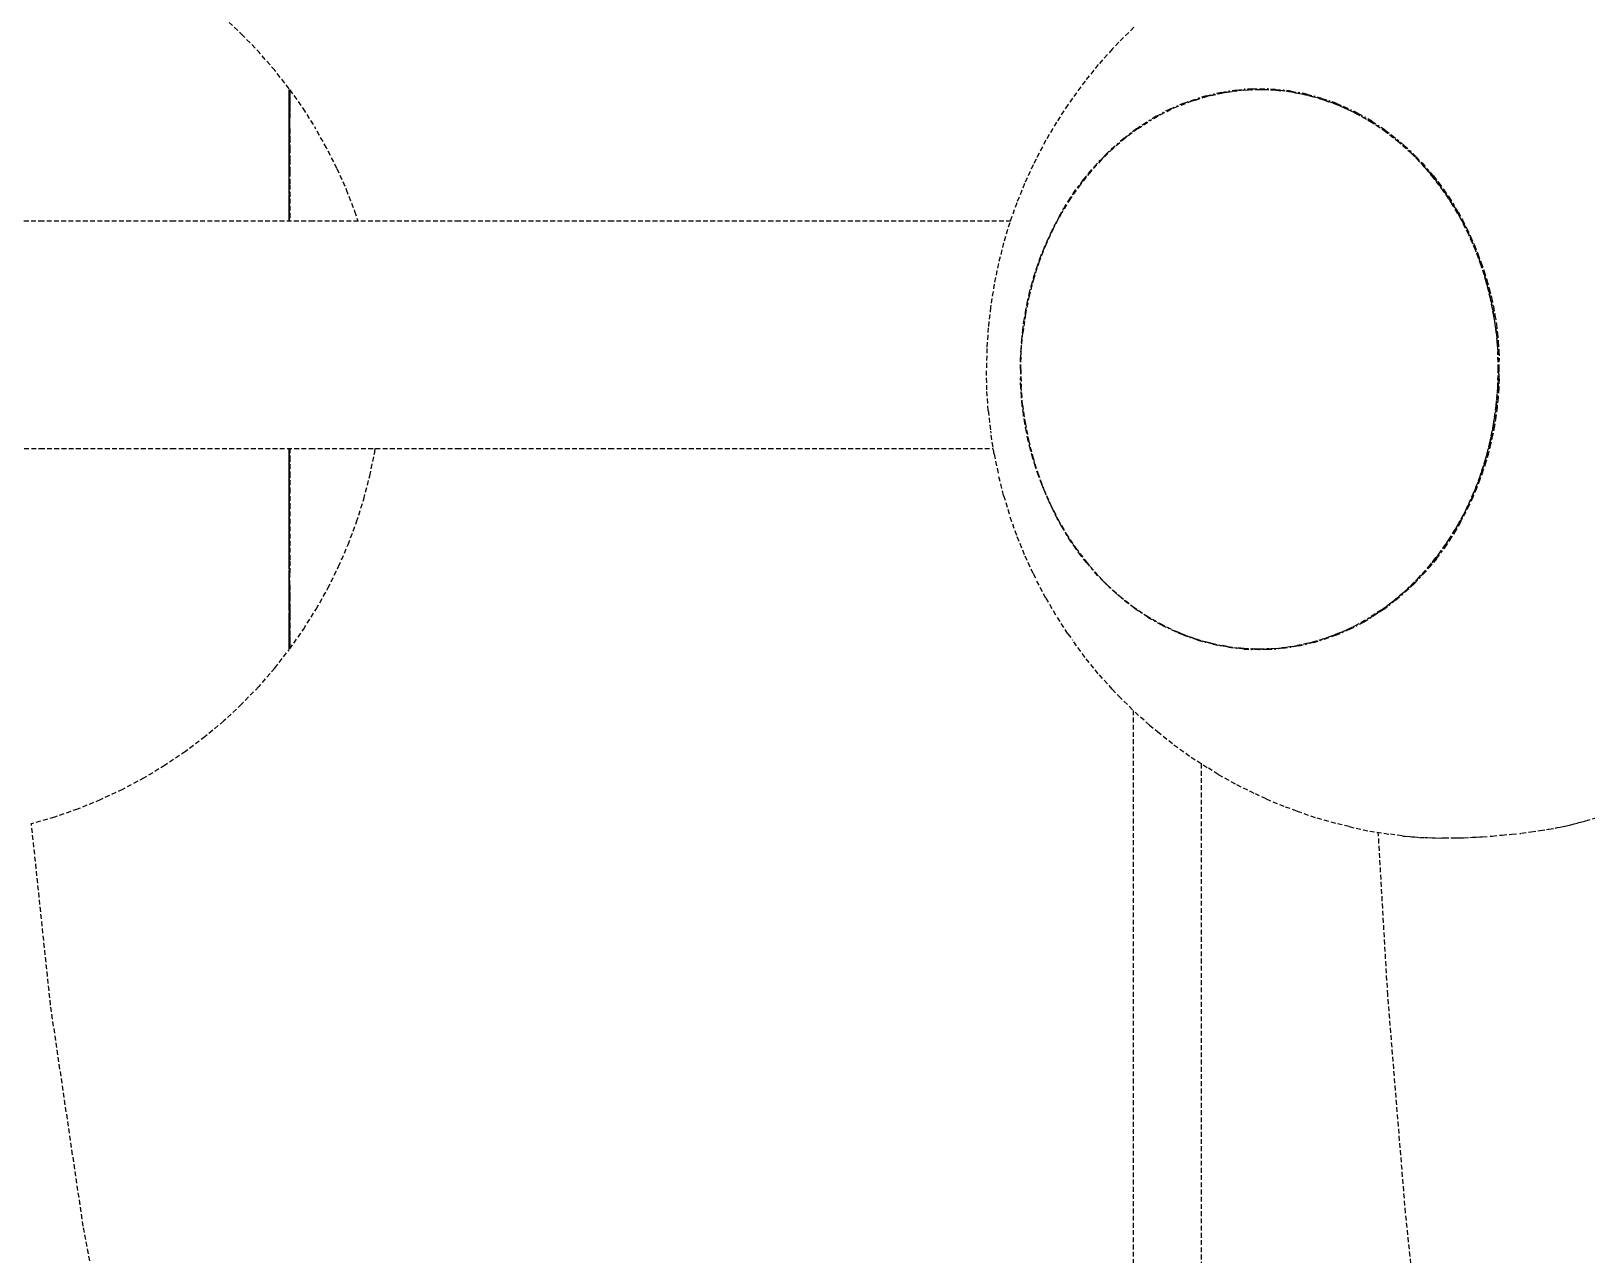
# Model space of a CAD drawing. Header units: millimetres. Extents: x -4710 to 4801, y -2494 to 3533.
# Drawn here: x -1770.6 to -1360.4, y 514.1 to 836.8 of the extents above; entities that cross this region are included whole.
import ezdxf

# ---------------------------------------------------------------- set-up
doc = ezdxf.new("R2010")
doc.units = ezdxf.units.MM
doc.linetypes.add('HIDDEN', pattern=[1.905, 1.27, -0.635])
for name, color, linetype in [('DIKOM_ЗОНА', 90, 'Continuous'), ('DIKOM_ОБЪЕКТ', 7, 'Continuous'), ('DIKOM_РАЗМЕР_ЗОНА', 7, 'Continuous'), ('DIKOM_РАЗМЕР_ОБЪЕКТА', 7, 'Continuous')]:
    doc.layers.add(name, color=color, linetype=linetype)
doc.styles.add('style1', font='arialbd.ttf', dxfattribs={"width": 0.8})
doc.dimstyles.new('1-50', dxfattribs={"dimtxt": 300, "dimasz": 200, "dimexe": 100, "dimexo": 0, "dimgap": 100, "dimtad": 1, "dimtxsty": 'style1', "dimcen": 200, "dimclrd": 7, "dimclre": 7, "dimclrt": 7, "dimadec": 1, "dimazin": 2, "dimtfac": 1, "dimtmove": 0, "dimatfit": 2, "dimfxl": 0, "dimlwd": 25, "dimlwe": 18, "dimarcsym": 0})

# ---------------------------------------------------------------- blocks, each defined once
blk = doc.blocks.new('*D0')
at = {"layer": 'Defpoints', "color": 0, "transparency": 16777216}
for p in [(-2049.22, 763.91), (3285.36, 750.08), (3285.36, -900.83)]:
    blk.add_point(p, dxfattribs=at)
at = {"layer": 'DIKOM_РАЗМЕР_ОБЪЕКТА', "color": 7, "lineweight": 18, "transparency": 16777216}
for p, q in [((-2049.22, 763.91), (-2049.22, -1000.83)), ((3285.36, 750.08), (3285.36, -1000.83))]:
    blk.add_line(p, q, dxfattribs=at)
at = {"layer": 'DIKOM_РАЗМЕР_ОБЪЕКТА', "color": 7, "lineweight": 25, "transparency": 16777216}
blk.add_line((-1849.22, -900.83), (3085.36, -900.83), dxfattribs=at)
at = {"layer": 'DIKOM_РАЗМЕР_ОБЪЕКТА', "color": 7, "transparency": 16777216}
for points in [[(-1849.22, -867.5), (-1849.22, -934.17), (-2049.22, -900.83)], [(3085.36, -867.5), (3085.36, -934.17), (3285.36, -900.83)]]:
    blk.add_solid(points, dxfattribs=at)
at = {"layer": 'DIKOM_РАЗМЕР_ОБЪЕКТА', "color": 7, "transparency": 16777216, "insert": (618.07, -647.56), "char_height": 300, "attachment_point": 5, "style": 'style1'}
blk.add_mtext('{\\fArial|b0|i0|c204|p34;5335}', dxfattribs=at)
blk = doc.blocks.new('*D1')
at = {"layer": 'Defpoints', "color": 0, "transparency": 16777216}
for p in [(-701.85, 2135.95), (-2165.86, -628.42), (-722.47, -628.42)]:
    blk.add_point(p, dxfattribs=at)
at = {"layer": 'DIKOM_РАЗМЕР_ОБЪЕКТА', "color": 7, "lineweight": 18, "transparency": 16777216}
for p, q in [((-701.85, 2135.95), (-2265.86, 2135.95)), ((-722.47, -628.42), (-2265.86, -628.42))]:
    blk.add_line(p, q, dxfattribs=at)
at = {"layer": 'DIKOM_РАЗМЕР_ОБЪЕКТА', "color": 7, "lineweight": 25, "transparency": 16777216}
blk.add_line((-2165.86, 1935.95), (-2165.86, -428.42), dxfattribs=at)
at = {"layer": 'DIKOM_РАЗМЕР_ОБЪЕКТА', "color": 7, "transparency": 16777216}
for points in [[(-2199.2, 1935.95), (-2132.53, 1935.95), (-2165.86, 2135.95)], [(-2199.2, -428.42), (-2132.53, -428.42), (-2165.86, -628.42)]]:
    blk.add_solid(points, dxfattribs=at)
at = {"layer": 'DIKOM_РАЗМЕР_ОБЪЕКТА', "color": 7, "transparency": 16777216, "insert": (-2419.04, 753.76), "char_height": 300, "attachment_point": 5, "rotation": 90, "style": 'style1'}
blk.add_mtext('{\\fArial|b0|i0|c204|p34;2750}', dxfattribs=at)
blk = doc.blocks.new('*D2')
at = {"layer": 'Defpoints', "color": 0, "transparency": 16777216}
for p in [(-3555.27, 756.28), (4801.28, 756.28), (4801.28, -2394.45)]:
    blk.add_point(p, dxfattribs=at)
at = {"layer": 'DIKOM_РАЗМЕР_ЗОНА', "color": 7, "lineweight": 18, "transparency": 16777216}
for p, q in [((-3555.27, 756.28), (-3555.27, -2494.45)), ((4801.28, 756.28), (4801.28, -2494.45))]:
    blk.add_line(p, q, dxfattribs=at)
at = {"layer": 'DIKOM_РАЗМЕР_ЗОНА', "color": 7, "lineweight": 25, "transparency": 16777216}
blk.add_line((-3355.27, -2394.45), (4601.28, -2394.45), dxfattribs=at)
at = {"layer": 'DIKOM_РАЗМЕР_ЗОНА', "color": 7, "transparency": 16777216}
for points in [[(-3355.27, -2361.11), (-3355.27, -2427.78), (-3555.27, -2394.45)], [(4601.28, -2361.11), (4601.28, -2427.78), (4801.28, -2394.45)]]:
    blk.add_solid(points, dxfattribs=at)
at = {"layer": 'DIKOM_РАЗМЕР_ЗОНА', "color": 7, "transparency": 16777216, "insert": (709.08, -2141.17), "char_height": 300, "attachment_point": 5, "style": 'style1'}
blk.add_mtext('{\\fArial|b0|i0|c204|p34;8335}', dxfattribs=at)
blk = doc.blocks.new('*D3')
at = {"layer": 'Defpoints', "color": 0, "transparency": 16777216}
for p in [(-715.82, 3533.12), (-4259.83, -2026.25), (-715.82, -2026.25)]:
    blk.add_point(p, dxfattribs=at)
at = {"layer": 'DIKOM_РАЗМЕР_ЗОНА', "color": 7, "lineweight": 18, "transparency": 16777216}
for p, q in [((-715.82, 3533.12), (-4359.83, 3533.12)), ((-715.82, -2026.25), (-4359.83, -2026.25))]:
    blk.add_line(p, q, dxfattribs=at)
at = {"layer": 'DIKOM_РАЗМЕР_ЗОНА', "color": 7, "lineweight": 25, "transparency": 16777216}
blk.add_line((-4259.83, 3333.12), (-4259.83, -1826.25), dxfattribs=at)
at = {"layer": 'DIKOM_РАЗМЕР_ЗОНА', "color": 7, "transparency": 16777216}
for points in [[(-4293.16, 3333.12), (-4226.49, 3333.12), (-4259.83, 3533.12)], [(-4293.16, -1826.25), (-4226.49, -1826.25), (-4259.83, -2026.25)]]:
    blk.add_solid(points, dxfattribs=at)
at = {"layer": 'DIKOM_РАЗМЕР_ЗОНА', "color": 7, "transparency": 16777216, "insert": (-4513, 975.17), "char_height": 300, "attachment_point": 5, "rotation": 90, "style": 'style1'}
blk.add_mtext('{\\fArial|b0|i0|c204|p34;5560}', dxfattribs=at)

msp = doc.modelspace()

# ---------------------------------------------------------------- linework, layer by layer
at = {"layer": 'DIKOM_ЗОНА', "color": 3, "lineweight": 15}
msp.add_lwpolyline([(4784.014, 570.156, 0.0938746), (4783.602, 942.374, 0.2995804), (2291.139, 3510.482, 0.0687424), (1632.505, 3510.482, 0.06059), (1009.06, 3334.362, -0.2008128), (236.945, 3334.362, 0.06059), (-386.5, 3510.482, 0.0687424), (-1045.134, 3510.482, 0.2995804), (-3537.597, 942.374, 0.0938746), (-3538.009, 570.156, 0.3002322), (-1045.134, -2003.615, 0.0687424), (-386.5, -2003.615, 0.06059), (236.945, -1827.494, -0.2008128), (1009.06, -1827.494, 0.06059), (1632.505, -2003.615, 0.0687424), (2291.139, -2003.615, 0.3002322)], format="xyb", close=True, dxfattribs=at)
at = {"layer": 'DIKOM_ОБЪЕКТ', "color": 7, "linetype": 'HIDDEN', "lineweight": 15}
for p, q in [((-1719.815, 840.377), (-1715.086, 835.962)), ((-1479.701, 837.763), (-1483.646, 833.817)), ((-1715.086, 835.962), (-1710.593, 831.305)), ((-1483.646, 833.817), (-1485.377, 832.007)), ((-1706.35, 826.421), (-1710.593, 831.305)), ((-1485.377, 832.007), (-1489.061, 827.912)), ((-1702.549, 821.566), (-1706.35, 826.421)), ((-1489.061, 827.912), (-1492.556, 823.596)), ((-1702.549, 821.392), (-1702.549, 821.185)), ((-1702.549, 821.205), (-1702.549, 820.925)), ((-1702.549, 820.9), (-1702.549, 821.185)), ((-1702.549, 820.636), (-1702.549, 821.151)), ((-1702.549, 821.149), (-1702.549, 820.631)), ((-1702.549, 820.57), (-1702.549, 820.925)), ((-1702.549, 820.9), (-1702.549, 820.539)), ((-1702.549, 819.78), (-1702.549, 820.636)), ((-1702.549, 820.631), (-1702.549, 819.775)), ((-1702.549, 820.57), (-1702.549, 820.143)), ((-1702.549, 820.104), (-1702.549, 820.539)), ((-1702.398, 821.286), (-1698.938, 816.405)), ((-1702.398, 821.286), (-1702.398, 820.99)), ((-1702.398, 820.979), (-1702.398, 821.285)), ((-1702.398, 820.99), (-1702.398, 820.392)), ((-1702.398, 820.339), (-1702.398, 820.979)), ((-1492.556, 823.596), (-1495.854, 819.073)), ((-1456.603, 820.57), (-1458.632, 820.143)), ((-1456.603, 820.57), (-1454.559, 820.925)), ((-1452.506, 820.99), (-1456.51, 820.392)), ((-1455.029, 820.636), (-1456.51, 820.392)), ((-1455.029, 820.636), (-1452.506, 820.99)), ((-1452.508, 821.205), (-1454.559, 820.925)), ((-1452.508, 821.205), (-1450.456, 821.407)), ((-1448.515, 821.286), (-1452.506, 820.99)), ((-1450.745, 821.151), (-1452.506, 820.99)), ((-1450.745, 821.151), (-1448.515, 821.286)), ((-1448.412, 821.529), (-1450.456, 821.407)), ((-1446.444, 821.321), (-1448.515, 821.286)), ((-1444.546, 821.285), (-1448.515, 821.286)), ((-1448.412, 821.529), (-1446.384, 821.566)), ((-1446.444, 821.321), (-1444.546, 821.285)), ((-1446.384, 821.566), (-1444.353, 821.52)), ((-1442.144, 821.149), (-1444.546, 821.285)), ((-1440.471, 820.979), (-1444.546, 821.285)), ((-1442.304, 821.392), (-1444.353, 821.52)), ((-1442.304, 821.392), (-1440.244, 821.185)), ((-1442.144, 821.149), (-1440.471, 820.979)), ((-1437.866, 820.631), (-1440.471, 820.979)), ((-1436.294, 820.34), (-1440.471, 820.979)), ((-1438.181, 820.9), (-1440.244, 821.185)), ((-1438.181, 820.9), (-1436.123, 820.539)), ((-1437.866, 820.631), (-1436.294, 820.34)), ((-1434.077, 820.104), (-1436.123, 820.539)), ((-1702.549, 819.645), (-1702.549, 820.143)), ((-1702.549, 820.104), (-1702.549, 819.596)), ((-1702.549, 818.584), (-1702.549, 819.78)), ((-1702.549, 819.775), (-1702.549, 818.58)), ((-1702.549, 819.645), (-1702.549, 819.08)), ((-1702.549, 819.018), (-1702.549, 819.596)), ((-1702.549, 818.451), (-1702.549, 819.08)), ((-1702.549, 819.018), (-1702.549, 818.372)), ((-1702.549, 817.057), (-1702.549, 818.584)), ((-1702.549, 818.58), (-1702.549, 817.056)), ((-1702.549, 817.759), (-1702.549, 818.451)), ((-1702.549, 817.657), (-1702.549, 818.372)), ((-1702.549, 817.759), (-1702.549, 816.997)), ((-1702.549, 817.657), (-1702.549, 816.868)), ((-1702.549, 815.205), (-1702.549, 817.057)), ((-1702.549, 817.056), (-1702.549, 815.209)), ((-1702.549, 816.164), (-1702.549, 816.997)), ((-1702.549, 816.868), (-1702.549, 816.004)), ((-1702.398, 820.392), (-1702.398, 819.496)), ((-1702.398, 819.37), (-1702.398, 820.339)), ((-1702.398, 819.496), (-1702.398, 818.306)), ((-1702.398, 818.071), (-1702.398, 819.37)), ((-1702.398, 818.306), (-1702.398, 816.85)), ((-1702.398, 816.473), (-1702.398, 818.071)), ((-1702.398, 816.85), (-1702.398, 815.174)), ((-1702.398, 814.618), (-1702.398, 816.473)), ((-1698.938, 816.405), (-1695.683, 811.262)), ((-1497.086, 817.346), (-1500.103, 812.74)), ((-1495.854, 819.073), (-1497.086, 817.346)), ((-1468.135, 816.851), (-1471.712, 815.174)), ((-1470.174, 816.164), (-1468.324, 816.997)), ((-1466.452, 817.759), (-1468.324, 816.997)), ((-1464.366, 818.306), (-1468.135, 816.851)), ((-1466.452, 817.759), (-1464.555, 818.451)), ((-1464.555, 818.451), (-1462.616, 819.08)), ((-1460.467, 819.496), (-1464.366, 818.306)), ((-1463.461, 818.584), (-1464.366, 818.306)), ((-1463.461, 818.584), (-1460.467, 819.496)), ((-1460.639, 819.645), (-1462.616, 819.08)), ((-1460.639, 819.645), (-1458.632, 820.143)), ((-1456.51, 820.392), (-1460.467, 819.496)), ((-1459.274, 819.78), (-1460.467, 819.496)), ((-1459.274, 819.78), (-1456.51, 820.392)), ((-1433.629, 819.775), (-1436.294, 820.34)), ((-1432.146, 819.37), (-1436.294, 820.34)), ((-1434.077, 820.104), (-1432.052, 819.596)), ((-1433.629, 819.775), (-1432.146, 819.37)), ((-1429.451, 818.58), (-1432.146, 819.37)), ((-1428.046, 818.071), (-1432.146, 819.37)), ((-1430.055, 819.018), (-1432.052, 819.596)), ((-1430.055, 819.018), (-1428.094, 818.372)), ((-1429.451, 818.58), (-1428.046, 818.071)), ((-1426.175, 817.657), (-1428.094, 818.372)), ((-1425.353, 817.056), (-1428.046, 818.071)), ((-1424.079, 816.473), (-1428.046, 818.071)), ((-1426.175, 817.657), (-1424.276, 816.868)), ((-1425.353, 817.056), (-1424.079, 816.473)), ((-1424.276, 816.868), (-1422.394, 816.004)), ((-1421.357, 815.209), (-1424.079, 816.473)), ((-1420.305, 814.618), (-1424.079, 816.473)), ((-1702.549, 816.164), (-1702.549, 815.261)), ((-1702.549, 815.067), (-1702.549, 816.004)), ((-1702.549, 814.29), (-1702.549, 815.261)), ((-1702.549, 815.209), (-1702.549, 813.048)), ((-1702.549, 813.04), (-1702.549, 815.205)), ((-1702.549, 815.067), (-1702.549, 814.059)), ((-1702.549, 814.29), (-1702.549, 813.251)), ((-1702.549, 812.981), (-1702.549, 814.059)), ((-1702.549, 812.146), (-1702.549, 813.251)), ((-1702.549, 813.048), (-1702.549, 810.585)), ((-1702.549, 810.571), (-1702.549, 813.04)), ((-1702.549, 812.981), (-1702.549, 811.836)), ((-1702.398, 815.174), (-1702.398, 813.245)), ((-1702.398, 812.489), (-1702.398, 814.618)), ((-1702.398, 811.025), (-1702.398, 813.245)), ((-1702.398, 810.06), (-1702.398, 812.489)), ((-1500.103, 812.74), (-1502.909, 807.955)), ((-1478.636, 811.025), (-1475.196, 813.245)), ((-1477.317, 812.146), (-1475.574, 813.251)), ((-1473.801, 814.29), (-1475.574, 813.251)), ((-1471.712, 815.174), (-1475.196, 813.245)), ((-1473.801, 814.29), (-1472.001, 815.261)), ((-1470.174, 816.164), (-1472.001, 815.261)), ((-1420.533, 815.067), (-1422.394, 816.004)), ((-1421.357, 815.209), (-1417.479, 813.048)), ((-1420.533, 815.067), (-1418.697, 814.059)), ((-1416.654, 812.489), (-1420.305, 814.618)), ((-1416.889, 812.981), (-1418.697, 814.059)), ((-1417.479, 813.048), (-1413.739, 810.585)), ((-1416.889, 812.981), (-1415.111, 811.836)), ((-1413.09, 810.06), (-1416.654, 812.489)), ((-1702.549, 810.977), (-1702.549, 812.146)), ((-1702.549, 810.625), (-1702.549, 811.836)), ((-1702.549, 810.977), (-1702.549, 809.745)), ((-1702.549, 810.625), (-1702.549, 809.35)), ((-1702.549, 810.585), (-1702.549, 807.83)), ((-1702.549, 807.81), (-1702.549, 810.571)), ((-1702.549, 808.451), (-1702.549, 809.745)), ((-1702.549, 808.928), (-1702.549, 809.407)), ((-1702.549, 809.393), (-1702.549, 808.905)), ((-1702.549, 809.35), (-1702.549, 808.012)), ((-1702.549, 808.152), (-1702.549, 808.928)), ((-1702.549, 808.905), (-1702.549, 808.116)), ((-1702.549, 808.451), (-1702.549, 807.094)), ((-1702.549, 807.105), (-1702.549, 808.152)), ((-1702.398, 811.025), (-1702.398, 808.544)), ((-1702.398, 807.372), (-1702.398, 810.06)), ((-1702.398, 808.544), (-1702.398, 805.828)), ((-1692.683, 805.944), (-1695.683, 811.262)), ((-1481.971, 808.544), (-1485.159, 805.828)), ((-1482.347, 808.451), (-1483.957, 807.094)), ((-1482.347, 808.451), (-1480.706, 809.745)), ((-1478.636, 811.025), (-1481.971, 808.544)), ((-1479.029, 810.977), (-1480.706, 809.745)), ((-1479.029, 810.977), (-1477.317, 812.146)), ((-1413.368, 810.625), (-1415.111, 811.836)), ((-1413.739, 810.585), (-1410.15, 807.83)), ((-1413.368, 810.625), (-1411.663, 809.35)), ((-1409.681, 807.372), (-1413.09, 810.06)), ((-1411.663, 809.35), (-1409.999, 808.013)), ((-1702.549, 808.116), (-1702.549, 807.042)), ((-1702.549, 806.609), (-1702.549, 808.012)), ((-1702.549, 807.83), (-1702.549, 804.792)), ((-1702.549, 804.765), (-1702.549, 807.81)), ((-1702.549, 805.798), (-1702.549, 807.105)), ((-1702.549, 805.668), (-1702.549, 807.094)), ((-1702.549, 807.042), (-1702.549, 805.692)), ((-1702.549, 806.609), (-1702.549, 805.133)), ((-1702.549, 804.211), (-1702.549, 805.798)), ((-1702.549, 805.692), (-1702.549, 804.046)), ((-1702.549, 804.176), (-1702.549, 805.668)), ((-1702.549, 805.661), (-1702.549, 805.32)), ((-1702.549, 805.32), (-1702.549, 805.661)), ((-1702.549, 805.32), (-1702.549, 804.65)), ((-1702.549, 804.65), (-1702.549, 805.32)), ((-1702.549, 803.585), (-1702.549, 805.133)), ((-1702.549, 804.792), (-1702.549, 801.488)), ((-1702.549, 801.454), (-1702.549, 804.765)), ((-1702.549, 804.65), (-1702.549, 803.634)), ((-1702.549, 803.634), (-1702.549, 804.65)), ((-1702.549, 802.351), (-1702.549, 804.211)), ((-1702.549, 804.176), (-1702.549, 802.618)), ((-1702.549, 804.046), (-1702.549, 802.117)), ((-1702.398, 805.66), (-1702.398, 807.372)), ((-1702.398, 805.828), (-1702.398, 802.876)), ((-1689.947, 800.53), (-1692.683, 805.944)), ((-1502.909, 807.955), (-1505.499, 803.006)), ((-1487.113, 804.176), (-1488.648, 802.618)), ((-1485.159, 805.828), (-1488.205, 802.876)), ((-1487.113, 804.176), (-1485.547, 805.668)), ((-1485.547, 805.668), (-1483.957, 807.094)), ((-1410.15, 807.83), (-1406.728, 804.792)), ((-1408.371, 806.609), (-1409.999, 808.013)), ((-1406.477, 804.477), (-1409.681, 807.372)), ((-1408.371, 806.609), (-1406.764, 805.133)), ((-1405.185, 803.585), (-1406.764, 805.133)), ((-1406.728, 804.792), (-1403.49, 801.488)), ((-1406.477, 804.477), (-1403.466, 801.376)), ((-1702.549, 802.19), (-1702.549, 803.965)), ((-1702.549, 802.304), (-1702.549, 803.965)), ((-1702.549, 803.965), (-1702.549, 802.304)), ((-1702.549, 803.965), (-1702.549, 802.19)), ((-1702.549, 803.634), (-1702.549, 802.306)), ((-1702.549, 802.306), (-1702.549, 803.634)), ((-1702.549, 803.585), (-1702.549, 801.97)), ((-1702.549, 800.997), (-1702.549, 802.618)), ((-1702.549, 800.231), (-1702.549, 802.351)), ((-1702.549, 802.306), (-1702.549, 800.638)), ((-1702.549, 800.638), (-1702.549, 802.306)), ((-1702.549, 800.638), (-1702.549, 802.304)), ((-1702.549, 802.304), (-1702.549, 800.638)), ((-1702.549, 800.187), (-1702.549, 802.19)), ((-1702.549, 802.19), (-1702.549, 800.638)), ((-1702.549, 802.117), (-1702.549, 800.638)), ((-1702.549, 801.97), (-1702.549, 800.638)), ((-1702.549, 801.488), (-1702.549, 800.638)), ((-1702.549, 797.889), (-1702.549, 801.454)), ((-1702.549, 799.314), (-1702.549, 800.997)), ((-1702.549, 797.86), (-1702.549, 800.231)), ((-1702.549, 797.964), (-1702.549, 800.187)), ((-1702.398, 802.876), (-1702.398, 799.677)), ((-1689.947, 800.53), (-1687.481, 794.966)), ((-1506.22, 801.482), (-1508.519, 796.521)), ((-1505.499, 803.006), (-1506.22, 801.482)), ((-1491.609, 799.315), (-1490.148, 800.997)), ((-1488.205, 802.876), (-1491.11, 799.678)), ((-1490.148, 800.997), (-1488.648, 802.618)), ((-1405.185, 803.585), (-1403.638, 801.97)), ((-1403.638, 801.97), (-1402.128, 800.292)), ((-1403.49, 801.488), (-1400.451, 797.932)), ((-1400.638, 798.07), (-1403.466, 801.376)), ((-1400.663, 798.553), (-1402.128, 800.292)), ((-1702.549, 797.571), (-1702.549, 799.314)), ((-1702.549, 796.298), (-1702.549, 797.964)), ((-1702.549, 794.089), (-1702.549, 797.889)), ((-1702.549, 795.226), (-1702.549, 797.86)), ((-1702.549, 797.571), (-1702.549, 795.769)), ((-1702.549, 796.298), (-1702.549, 794.638)), ((-1702.398, 799.677), (-1702.398, 796.246)), ((-1702.398, 796.246), (-1702.398, 792.583)), ((-1508.519, 796.521), (-1510.594, 791.425)), ((-1493.856, 796.246), (-1496.431, 792.583)), ((-1493.025, 797.571), (-1494.391, 795.769)), ((-1491.11, 799.678), (-1493.856, 796.246)), ((-1493.025, 797.571), (-1491.609, 799.315)), ((-1400.663, 798.553), (-1399.245, 796.757)), ((-1398.007, 794.576), (-1400.638, 798.07)), ((-1400.451, 797.932), (-1397.624, 794.14)), ((-1399.245, 796.757), (-1397.881, 794.908)), ((-1702.549, 793.909), (-1702.549, 795.769)), ((-1702.549, 792.332), (-1702.549, 795.226)), ((-1702.549, 794.638), (-1702.549, 791.741)), ((-1702.549, 791.888), (-1702.549, 794.638)), ((-1702.549, 794.638), (-1702.549, 793.008)), ((-1702.549, 791.888), (-1702.549, 794.638)), ((-1702.549, 794.638), (-1702.549, 794.14)), ((-1702.549, 794.14), (-1702.549, 790.128)), ((-1702.549, 790.071), (-1702.549, 794.089)), ((-1702.549, 791.993), (-1702.549, 793.909)), ((-1702.549, 793.008), (-1702.549, 791.061)), ((-1702.549, 789.19), (-1702.549, 792.332)), ((-1702.549, 789.999), (-1702.549, 791.993)), ((-1702.549, 791.888), (-1702.549, 788.894)), ((-1702.549, 788.894), (-1702.549, 791.888)), ((-1702.549, 791.741), (-1702.549, 788.501)), ((-1702.398, 792.583), (-1702.398, 788.703)), ((-1687.481, 794.966), (-1685.292, 789.258)), ((-1496.431, 792.583), (-1498.817, 788.703)), ((-1498.165, 789.999), (-1496.953, 791.993)), ((-1496.953, 791.993), (-1495.701, 793.91)), ((-1495.701, 793.91), (-1494.391, 795.769)), ((-1395.574, 790.902), (-1398.007, 794.576)), ((-1397.881, 794.908), (-1396.578, 793.008)), ((-1397.624, 794.14), (-1395.023, 790.128)), ((-1396.578, 793.008), (-1395.338, 791.061)), ((-1702.549, 789.037), (-1702.549, 791.061)), ((-1702.549, 786.675), (-1702.549, 790.128)), ((-1702.549, 786.675), (-1702.549, 790.071)), ((-1702.549, 787.923), (-1702.549, 789.999)), ((-1702.549, 786.675), (-1702.549, 789.19)), ((-1702.549, 789.037), (-1702.549, 786.932)), ((-1702.549, 788.894), (-1702.549, 786.675)), ((-1702.549, 786.675), (-1702.549, 788.894)), ((-1702.549, 788.501), (-1702.549, 786.675)), ((-1702.549, 787.923), (-1702.549, 786.675)), ((-1702.398, 788.703), (-1702.398, 786.675)), ((-1685.292, 789.258), (-1684.434, 786.675)), ((-1510.594, 791.425), (-1512.439, 786.209)), ((-1498.817, 788.703), (-1500.994, 784.631)), ((-1499.342, 787.923), (-1500.477, 785.777)), ((-1499.342, 787.923), (-1498.165, 789.999)), ((-1393.349, 787.066), (-1395.574, 790.902)), ((-1394.146, 789.037), (-1395.338, 791.061)), ((-1394.139, 788.552), (-1395.023, 790.128)), ((-1394.146, 789.037), (-1392.995, 786.932)), ((-1392.661, 785.919), (-1394.138, 788.551)), ((-1801.113, 786.675), (-1768.393, 786.675)), ((-1768.393, 786.675), (-1733.659, 786.675)), ((-1733.659, 786.675), (-1696.984, 786.675)), ((-1702.549, 786.932), (-1702.549, 786.675)), ((-1696.984, 786.675), (-1658.44, 786.675)), ((-1658.44, 786.675), (-1618.107, 786.675)), ((-1618.107, 786.675), (-1576.064, 786.675)), ((-1576.064, 786.675), (-1532.398, 786.675)), ((-1532.398, 786.675), (-1512.274, 786.675)), ((-1512.439, 786.209), (-1514.047, 780.887)), ((-1500.994, 784.631), (-1502.949, 780.379)), ((-1502.598, 781.316), (-1501.565, 783.571)), ((-1501.565, 783.571), (-1500.477, 785.777)), ((-1391.349, 783.108), (-1393.349, 787.066)), ((-1392.995, 786.932), (-1391.891, 784.759)), ((-1392.661, 785.919), (-1390.554, 781.536)), ((-1391.891, 784.759), (-1390.838, 782.532)), ((-1514.047, 780.887), (-1515.416, 775.473)), ((-1502.949, 780.379), (-1504.654, 776.011)), ((-1503.57, 779.025), (-1502.598, 781.316)), ((-1389.578, 779.046), (-1391.349, 783.108)), ((-1390.838, 782.532), (-1389.843, 780.262)), ((-1388.704, 776.993), (-1390.554, 781.536)), ((-1389.843, 780.262), (-1388.91, 777.964)), ((-1515.416, 775.473), (-1516.541, 769.983)), ((-1504.654, 776.011), (-1506.101, 771.564)), ((-1505.306, 774.372), (-1504.475, 776.706)), ((-1504.475, 776.706), (-1503.57, 779.025)), ((-1388.03, 774.88), (-1389.578, 779.046)), ((-1388.91, 777.964), (-1388.045, 775.65)), ((-1387.121, 772.3), (-1388.704, 776.993)), ((-1388.045, 775.65), (-1387.252, 773.333)), ((-1506.101, 771.564), (-1507.321, 766.926)), ((-1506.722, 769.693), (-1506.056, 772.033)), ((-1506.056, 772.033), (-1505.306, 774.372)), ((-1386.712, 770.64), (-1388.03, 774.88)), ((-1387.252, 773.333), (-1386.536, 771.027)), ((-1385.812, 767.486), (-1387.121, 772.3)), ((-1516.541, 769.983), (-1517.42, 764.432)), ((-1507.846, 764.946), (-1507.319, 767.332)), ((-1507.319, 767.332), (-1506.722, 769.693)), ((-1385.597, 766.222), (-1386.712, 770.64)), ((-1386.536, 771.027), (-1385.901, 768.736)), ((-1385.901, 768.736), (-1385.335, 766.436)), ((-1384.788, 762.575), (-1385.812, 767.486)), ((-1517.49, 763.909), (-1518.1, 758.485)), ((-1517.42, 764.432), (-1517.49, 763.909)), ((-1507.321, 766.926), (-1508.306, 762.041)), ((-1508.305, 762.536), (-1507.846, 764.946)), ((-1384.695, 761.58), (-1385.597, 766.222)), ((-1385.335, 766.436), (-1384.837, 764.122)), ((-1384.837, 764.122), (-1384.408, 761.796)), ((-1509.016, 757.643), (-1508.695, 760.102)), ((-1508.306, 762.041), (-1509.002, 757.129)), ((-1508.695, 760.102), (-1508.305, 762.536)), ((-1384.053, 757.593), (-1384.788, 762.575)), ((-1384.049, 756.878), (-1384.695, 761.58)), ((-1384.408, 761.796), (-1384.047, 759.456)), ((-1384.047, 759.456), (-1383.755, 757.104)), ((-1518.1, 758.485), (-1518.466, 753.031)), ((-1509.451, 752.651), (-1509.268, 755.159)), ((-1509.406, 752.294), (-1509.002, 757.129)), ((-1509.268, 755.159), (-1509.016, 757.643)), ((-1383.612, 752.579), (-1384.053, 757.593)), ((-1384.049, 756.878), (-1383.667, 752.194)), ((-1383.755, 757.104), (-1383.531, 754.738)), ((-1518.466, 753.031), (-1518.589, 747.562)), ((-1509.566, 750.119), (-1509.451, 752.651)), ((-1509.538, 747.52), (-1509.406, 752.294)), ((-1383.541, 747.52), (-1383.667, 752.194)), ((-1383.463, 747.52), (-1383.612, 752.579)), ((-1383.531, 754.738), (-1383.375, 752.359)), ((-1383.375, 752.359), (-1383.288, 749.967)), ((-1518.466, 742.093), (-1518.589, 747.562)), ((-1509.612, 747.562), (-1509.566, 750.119)), ((-1509.612, 747.562), (-1509.593, 745.157)), ((-1509.538, 747.52), (-1509.411, 742.845)), ((-1383.673, 742.746), (-1383.541, 747.52)), ((-1383.463, 747.52), (-1383.611, 742.471)), ((-1383.315, 745.005), (-1383.27, 747.562)), ((-1383.27, 747.562), (-1383.288, 749.967)), ((-1509.505, 742.765), (-1509.593, 745.157)), ((-1509.35, 740.386), (-1509.505, 742.765)), ((-1509.029, 738.162), (-1509.411, 742.845)), ((-1384.077, 737.911), (-1383.673, 742.746)), ((-1383.315, 745.005), (-1383.43, 742.473)), ((-1518.1, 736.639), (-1518.466, 742.093)), ((-1509.126, 738.02), (-1509.35, 740.386)), ((-1384.05, 737.467), (-1383.611, 742.471)), ((-1383.613, 739.965), (-1383.865, 737.481)), ((-1383.43, 742.473), (-1383.613, 739.965)), ((-1518.1, 736.639), (-1517.491, 731.214)), ((-1508.834, 735.668), (-1509.126, 738.02)), ((-1509.029, 738.162), (-1508.384, 733.46)), ((-1508.473, 733.328), (-1508.834, 735.668)), ((-1384.783, 732.497), (-1384.05, 737.467)), ((-1384.773, 732.998), (-1384.077, 737.911)), ((-1384.186, 735.022), (-1384.576, 732.588)), ((-1383.865, 737.481), (-1384.186, 735.022)), ((-1517.491, 731.214), (-1517.42, 730.692)), ((-1516.542, 725.141), (-1517.42, 730.692)), ((-1508.044, 731.002), (-1508.473, 733.328)), ((-1508.384, 733.46), (-1507.482, 728.818)), ((-1507.546, 728.688), (-1508.044, 731.002)), ((-1385.802, 727.597), (-1384.783, 732.497)), ((-1385.758, 728.113), (-1384.773, 732.998)), ((-1384.576, 732.588), (-1385.035, 730.178)), ((-1801.039, 726.671), (-1768.321, 726.672)), ((-1768.321, 726.672), (-1733.591, 726.672)), ((-1733.591, 726.672), (-1696.918, 726.672)), ((-1702.549, 726.672), (-1702.549, 725.278)), ((-1702.549, 726.387), (-1702.549, 726.672)), ((-1702.549, 726.672), (-1702.549, 722.74)), ((-1702.549, 724.385), (-1702.549, 726.672)), ((-1702.549, 726.146), (-1702.549, 726.672)), ((-1702.549, 726.672), (-1702.549, 725.431)), ((-1702.549, 726.672), (-1702.549, 724.385)), ((-1702.549, 722.791), (-1702.549, 726.672)), ((-1702.549, 724.097), (-1702.549, 726.387)), ((-1702.549, 721.915), (-1702.549, 726.146)), ((-1702.398, 726.672), (-1702.398, 724.4)), ((-1696.918, 726.672), (-1658.377, 726.672)), ((-1679.988, 725.672), (-1679.835, 726.672)), ((-1658.377, 726.672), (-1618.046, 726.672)), ((-1618.046, 726.672), (-1576.007, 726.672)), ((-1576.007, 726.672), (-1532.344, 726.672)), ((-1532.344, 726.672), (-1516.784, 726.672)), ((-1506.98, 726.387), (-1507.546, 728.688)), ((-1507.482, 728.818), (-1506.367, 724.4)), ((-1506.345, 724.097), (-1506.98, 726.387)), ((-1387.105, 722.791), (-1385.802, 727.597)), ((-1386.978, 723.476), (-1385.758, 728.113)), ((-1385.562, 727.792), (-1386.159, 725.431)), ((-1385.035, 730.178), (-1385.562, 727.792)), ((-1702.549, 725.431), (-1702.549, 723.091)), ((-1702.549, 725.278), (-1702.549, 721.026)), ((-1702.549, 724.385), (-1702.549, 720.373)), ((-1702.549, 720.373), (-1702.549, 724.385)), ((-1702.549, 721.791), (-1702.549, 724.097)), ((-1702.549, 723.091), (-1702.549, 720.752)), ((-1702.549, 718.104), (-1702.549, 722.791)), ((-1702.549, 722.74), (-1702.549, 718.047)), ((-1702.398, 724.4), (-1702.398, 720.16)), ((-1681.267, 719.44), (-1679.988, 725.672)), ((-1516.542, 725.141), (-1515.416, 719.651)), ((-1506.367, 724.4), (-1505.049, 720.16)), ((-1505.629, 721.791), (-1506.345, 724.097)), ((-1388.683, 718.104), (-1387.105, 722.791)), ((-1388.425, 719.029), (-1386.978, 723.476)), ((-1386.826, 723.091), (-1387.576, 720.752)), ((-1386.159, 725.431), (-1386.826, 723.091)), ((-1702.549, 717.75), (-1702.549, 721.915)), ((-1702.549, 719.474), (-1702.549, 721.791)), ((-1702.549, 721.026), (-1702.549, 716.884)), ((-1702.549, 720.752), (-1702.549, 718.418)), ((-1702.549, 716.528), (-1702.549, 720.373)), ((-1702.549, 720.373), (-1702.549, 716.528)), ((-1702.549, 717.16), (-1702.549, 719.474)), ((-1702.549, 718.418), (-1702.549, 716.099)), ((-1702.549, 713.564), (-1702.549, 718.104)), ((-1702.549, 718.047), (-1702.549, 713.503)), ((-1702.398, 720.16), (-1702.398, 715.994)), ((-1682.862, 713.294), (-1681.267, 719.44)), ((-1514.048, 714.237), (-1515.416, 719.651)), ((-1504.836, 719.474), (-1505.629, 721.791)), ((-1505.049, 720.16), (-1503.501, 715.994)), ((-1503.971, 717.16), (-1504.836, 719.474)), ((-1390.526, 713.564), (-1388.683, 718.104)), ((-1390.13, 714.66), (-1388.425, 719.029)), ((-1388.406, 718.418), (-1389.311, 716.099)), ((-1387.576, 720.752), (-1388.406, 718.418)), ((-1702.549, 713.767), (-1702.549, 717.75)), ((-1702.549, 714.862), (-1702.549, 717.16)), ((-1702.549, 716.884), (-1702.549, 712.948)), ((-1702.549, 716.528), (-1702.549, 712.855)), ((-1702.549, 712.855), (-1702.549, 716.528)), ((-1702.549, 716.099), (-1702.549, 713.807)), ((-1702.549, 712.592), (-1702.549, 714.862)), ((-1702.549, 713.807), (-1702.549, 711.553)), ((-1702.398, 715.994), (-1702.398, 711.932)), ((-1514.048, 714.237), (-1512.439, 708.915)), ((-1503.539, 716.098), (-1503.971, 717.16)), ((-1503.501, 715.994), (-1501.729, 711.932)), ((-1503.038, 714.862), (-1503.449, 715.875)), ((-1502.043, 712.592), (-1503.038, 714.862)), ((-1392.085, 710.409), (-1390.13, 714.66)), ((-1390.283, 713.807), (-1391.316, 711.553)), ((-1389.311, 716.099), (-1390.283, 713.807)), ((-1702.549, 710.074), (-1702.549, 713.767)), ((-1702.549, 709.182), (-1702.549, 713.564)), ((-1702.549, 713.503), (-1702.549, 709.121)), ((-1702.549, 712.948), (-1702.549, 709.309)), ((-1702.549, 709.392), (-1702.549, 712.855)), ((-1702.549, 712.855), (-1702.549, 709.392)), ((-1702.549, 710.364), (-1702.549, 712.592)), ((-1702.549, 711.553), (-1702.549, 709.347)), ((-1702.549, 708.192), (-1702.549, 710.364)), ((-1702.549, 706.623), (-1702.549, 710.074)), ((-1702.398, 711.932), (-1702.398, 707.973)), ((-1684.77, 707.271), (-1682.862, 713.294)), ((-1500.99, 710.365), (-1502.043, 712.592)), ((-1501.729, 711.932), (-1499.73, 707.974)), ((-1499.886, 708.192), (-1500.99, 710.365)), ((-1394.261, 706.337), (-1392.085, 710.409)), ((-1392.63, 709.182), (-1390.526, 713.564)), ((-1391.316, 711.553), (-1392.404, 709.347)), ((-1702.549, 706.146), (-1702.549, 709.392)), ((-1702.549, 709.392), (-1702.549, 706.146)), ((-1702.549, 707.201), (-1702.549, 709.347)), ((-1702.549, 709.309), (-1702.549, 705.933)), ((-1702.549, 704.969), (-1702.549, 709.182)), ((-1702.549, 709.121), (-1702.549, 704.912)), ((-1702.549, 706.087), (-1702.549, 708.192)), ((-1702.549, 707.201), (-1702.549, 705.125)), ((-1702.549, 703.383), (-1702.549, 706.623)), ((-1702.549, 703.152), (-1702.549, 706.146)), ((-1702.549, 706.146), (-1702.549, 703.152)), ((-1702.549, 706.087), (-1702.549, 704.063)), ((-1702.549, 705.933), (-1702.549, 702.792)), ((-1702.398, 707.973), (-1702.398, 704.138)), ((-1686.985, 701.29), (-1684.77, 707.271)), ((-1510.595, 703.699), (-1512.439, 708.915)), ((-1498.735, 706.087), (-1499.886, 708.192)), ((-1499.73, 707.974), (-1497.505, 704.138)), ((-1498.735, 706.087), (-1497.543, 704.063)), ((-1396.648, 702.457), (-1394.261, 706.337)), ((-1394.989, 704.969), (-1392.63, 709.182)), ((-1393.539, 707.201), (-1394.716, 705.125)), ((-1393.539, 707.201), (-1392.404, 709.347)), ((-1702.549, 705.125), (-1702.549, 703.13)), ((-1702.549, 700.95), (-1702.549, 704.969)), ((-1702.549, 704.912), (-1702.549, 700.899)), ((-1702.549, 702.116), (-1702.549, 704.063)), ((-1702.549, 700.384), (-1702.549, 703.383)), ((-1702.549, 703.152), (-1702.549, 700.402)), ((-1702.549, 703.152), (-1702.549, 700.402)), ((-1702.549, 703.13), (-1702.549, 701.215)), ((-1702.549, 702.792), (-1702.549, 700.402)), ((-1702.549, 700.216), (-1702.549, 702.116)), ((-1702.398, 704.138), (-1702.398, 700.464)), ((-1508.52, 698.603), (-1510.595, 703.699)), ((-1496.303, 702.116), (-1497.543, 704.063)), ((-1497.505, 704.138), (-1495.071, 700.464)), ((-1494.999, 700.216), (-1496.303, 702.116)), ((-1399.223, 698.794), (-1396.648, 702.457)), ((-1397.588, 700.95), (-1394.989, 704.969)), ((-1395.928, 703.13), (-1397.18, 701.215)), ((-1394.716, 705.125), (-1395.928, 703.13)), ((-1702.549, 701.215), (-1702.549, 700.402)), ((-1702.549, 700.402), (-1702.549, 700.95)), ((-1702.549, 700.899), (-1702.549, 697.108)), ((-1702.549, 700.402), (-1702.549, 699.897)), ((-1702.549, 698.742), (-1702.549, 700.402)), ((-1702.549, 700.402), (-1702.549, 699.355)), ((-1702.549, 697.655), (-1702.549, 700.384)), ((-1702.549, 698.367), (-1702.549, 700.216)), ((-1702.549, 697.075), (-1702.549, 698.742)), ((-1702.549, 696.571), (-1702.549, 698.367)), ((-1702.549, 695.204), (-1702.549, 697.655)), ((-1702.398, 700.464), (-1702.398, 696.97)), ((-1689.502, 695.502), (-1686.985, 701.29)), ((-1506.22, 693.641), (-1508.52, 698.603)), ((-1495.071, 700.464), (-1492.44, 696.97)), ((-1493.636, 698.367), (-1494.999, 700.216)), ((-1492.219, 696.571), (-1493.636, 698.367)), ((-1401.969, 695.362), (-1399.223, 698.794)), ((-1399.856, 697.553), (-1401.272, 695.809)), ((-1400.417, 697.151), (-1397.588, 700.95)), ((-1399.856, 697.553), (-1398.491, 699.355)), ((-1397.18, 701.215), (-1398.491, 699.355)), ((-1702.549, 697.108), (-1702.549, 693.552)), ((-1702.549, 697.075), (-1702.549, 694.853)), ((-1702.549, 696.571), (-1702.549, 694.832)), ((-1702.549, 693.007), (-1702.549, 695.204)), ((-1702.549, 694.853), (-1702.549, 692.85)), ((-1702.549, 693.153), (-1702.549, 694.832)), ((-1702.549, 694.401), (-1702.549, 692.772)), ((-1702.549, 692.734), (-1702.549, 694.401)), ((-1702.549, 692.735), (-1702.549, 694.401)), ((-1702.549, 694.401), (-1702.549, 694.127)), ((-1702.549, 694.401), (-1702.549, 692.735)), ((-1702.549, 694.401), (-1702.549, 692.734)), ((-1702.549, 692.85), (-1702.549, 694.401)), ((-1702.549, 693.586), (-1702.549, 694.401)), ((-1702.549, 694.127), (-1702.549, 692.506)), ((-1702.549, 690.275), (-1702.549, 693.586)), ((-1702.549, 693.552), (-1702.549, 690.248)), ((-1702.398, 696.97), (-1702.398, 693.664)), ((-1702.398, 690.563), (-1702.398, 693.664)), ((-1692.313, 689.777), (-1689.502, 695.502)), ((-1506.22, 693.641), (-1505.499, 692.118)), ((-1492.44, 696.97), (-1489.613, 693.664)), ((-1492.219, 696.571), (-1490.752, 694.832)), ((-1489.243, 693.153), (-1490.752, 694.832)), ((-1486.602, 690.563), (-1489.613, 693.664)), ((-1406.701, 690.275), (-1403.459, 693.586)), ((-1404.874, 692.164), (-1401.969, 695.362)), ((-1402.733, 694.127), (-1404.233, 692.506)), ((-1403.459, 693.586), (-1400.417, 697.151)), ((-1401.272, 695.809), (-1402.733, 694.127)), ((-1702.549, 691.539), (-1702.549, 693.153)), ((-1702.549, 691.078), (-1702.549, 693.007)), ((-1702.549, 691.075), (-1702.549, 692.85)), ((-1702.549, 692.85), (-1702.549, 691.075)), ((-1702.549, 692.772), (-1702.549, 690.913)), ((-1702.549, 692.735), (-1702.549, 691.075)), ((-1702.549, 691.075), (-1702.549, 692.735)), ((-1702.549, 692.734), (-1702.549, 691.406)), ((-1702.549, 691.406), (-1702.549, 692.734)), ((-1702.549, 690.948), (-1702.549, 692.506)), ((-1702.549, 691.539), (-1702.549, 689.991)), ((-1702.549, 690.39), (-1702.549, 691.406)), ((-1702.549, 691.406), (-1702.549, 690.39)), ((-1702.549, 689.432), (-1702.549, 691.078)), ((-1702.549, 690.948), (-1702.549, 689.456)), ((-1702.549, 690.913), (-1702.549, 689.326)), ((-1702.549, 689.719), (-1702.549, 690.39)), ((-1702.549, 690.39), (-1702.549, 689.719)), ((-1702.549, 687.23), (-1702.549, 690.275)), ((-1702.549, 690.248), (-1702.549, 687.21)), ((-1702.549, 688.514), (-1702.549, 689.991)), ((-1702.549, 689.379), (-1702.549, 689.719)), ((-1702.549, 689.719), (-1702.549, 689.379)), ((-1702.549, 689.456), (-1702.549, 688.03)), ((-1702.549, 688.082), (-1702.549, 689.432)), ((-1702.549, 689.326), (-1702.549, 688.019)), ((-1702.398, 690.563), (-1702.398, 687.668)), ((-1702.398, 686.496), (-1702.398, 689.212)), ((-1695.412, 684.282), (-1692.313, 689.777)), ((-1502.91, 687.169), (-1505.499, 692.118)), ((-1487.696, 691.539), (-1489.243, 693.153)), ((-1487.696, 691.539), (-1486.117, 689.991)), ((-1486.602, 690.563), (-1483.398, 687.668)), ((-1484.51, 688.514), (-1486.117, 689.991)), ((-1411.108, 686.496), (-1407.92, 689.212)), ((-1410.126, 687.23), (-1406.701, 690.275)), ((-1407.334, 689.456), (-1408.924, 688.03)), ((-1407.92, 689.212), (-1404.874, 692.164)), ((-1405.768, 690.948), (-1407.334, 689.456)), ((-1405.768, 690.948), (-1404.233, 692.506)), ((-1702.549, 688.514), (-1702.549, 687.112)), ((-1702.549, 687.008), (-1702.549, 688.082)), ((-1702.549, 686.673), (-1702.549, 688.03)), ((-1702.549, 688.019), (-1702.549, 686.972)), ((-1702.549, 684.469), (-1702.549, 687.23)), ((-1702.549, 687.21), (-1702.549, 684.455)), ((-1702.549, 685.774), (-1702.549, 687.112)), ((-1702.549, 686.219), (-1702.549, 687.008)), ((-1702.549, 686.972), (-1702.549, 686.196)), ((-1702.549, 686.673), (-1702.549, 685.379)), ((-1702.549, 685.731), (-1702.549, 686.219)), ((-1702.549, 686.196), (-1702.549, 685.717)), ((-1702.549, 684.499), (-1702.549, 685.774)), ((-1702.549, 684.147), (-1702.549, 685.379)), ((-1702.398, 687.668), (-1702.398, 684.98)), ((-1702.398, 684.015), (-1702.398, 686.496)), ((-1502.91, 687.169), (-1500.103, 682.384)), ((-1484.51, 688.514), (-1482.882, 687.112)), ((-1483.398, 687.668), (-1479.989, 684.98)), ((-1481.218, 685.774), (-1482.882, 687.112)), ((-1479.513, 684.499), (-1481.218, 685.774)), ((-1414.442, 684.015), (-1411.108, 686.496)), ((-1413.853, 684.147), (-1412.175, 685.379)), ((-1413.72, 684.469), (-1410.126, 687.23)), ((-1410.534, 686.673), (-1412.175, 685.379)), ((-1410.534, 686.673), (-1408.924, 688.03)), ((-1702.549, 684.499), (-1702.549, 683.288)), ((-1702.549, 682), (-1702.549, 684.469)), ((-1702.549, 684.455), (-1702.549, 681.991)), ((-1702.549, 684.147), (-1702.549, 682.978)), ((-1702.549, 682.142), (-1702.549, 683.288)), ((-1702.549, 682.978), (-1702.549, 681.873)), ((-1702.549, 682.142), (-1702.549, 681.065)), ((-1702.549, 679.834), (-1702.549, 682)), ((-1702.549, 681.991), (-1702.549, 679.831)), ((-1702.549, 680.835), (-1702.549, 681.873)), ((-1702.549, 680.057), (-1702.549, 681.065)), ((-1702.398, 684.98), (-1702.398, 682.551)), ((-1702.398, 684.015), (-1702.398, 681.795)), ((-1702.398, 682.551), (-1702.398, 680.422)), ((-1702.398, 679.866), (-1702.398, 681.795)), ((-1698.791, 678.912), (-1695.412, 684.282)), ((-1497.086, 677.778), (-1500.103, 682.384)), ((-1479.989, 684.98), (-1476.425, 682.551)), ((-1479.513, 684.499), (-1477.77, 683.288)), ((-1475.992, 682.143), (-1477.77, 683.288)), ((-1476.425, 682.551), (-1472.774, 680.422)), ((-1475.992, 682.143), (-1474.184, 681.065)), ((-1472.348, 680.057), (-1474.184, 681.065)), ((-1421.366, 679.866), (-1417.883, 681.795)), ((-1421.351, 679.835), (-1417.465, 682)), ((-1419.079, 680.835), (-1417.307, 681.873)), ((-1414.442, 684.015), (-1417.883, 681.795)), ((-1417.465, 682), (-1413.72, 684.469)), ((-1415.564, 682.978), (-1417.307, 681.873)), ((-1413.853, 684.147), (-1415.564, 682.978)), ((-1702.549, 680.835), (-1702.549, 679.863)), ((-1702.549, 680.057), (-1702.549, 679.12)), ((-1702.549, 678.96), (-1702.549, 679.863)), ((-1702.549, 677.983), (-1702.549, 679.834)), ((-1702.549, 679.831), (-1702.549, 677.983)), ((-1702.549, 678.256), (-1702.549, 679.12)), ((-1702.549, 678.96), (-1702.549, 678.127)), ((-1702.549, 677.467), (-1702.549, 678.256)), ((-1702.549, 677.365), (-1702.549, 678.127)), ((-1702.549, 677.983), (-1702.549, 676.46)), ((-1702.549, 676.456), (-1702.549, 677.983)), ((-1702.549, 677.467), (-1702.549, 676.752)), ((-1702.549, 677.365), (-1702.549, 676.673)), ((-1702.398, 680.422), (-1702.398, 678.567)), ((-1702.398, 678.189), (-1702.398, 679.866)), ((-1702.398, 673.754), (-1698.791, 678.912)), ((-1702.398, 678.567), (-1702.398, 676.969)), ((-1702.398, 676.734), (-1702.398, 678.189)), ((-1702.398, 676.969), (-1702.398, 675.67)), ((-1497.086, 677.778), (-1495.855, 676.051)), ((-1472.774, 680.422), (-1468.999, 678.567)), ((-1472.348, 680.057), (-1470.487, 679.12)), ((-1468.605, 678.256), (-1470.487, 679.12)), ((-1467.569, 677.984), (-1468.999, 678.567)), ((-1468.999, 678.567), (-1465.032, 676.969)), ((-1466.706, 677.467), (-1468.605, 678.256)), ((-1467.569, 677.984), (-1465.032, 676.969)), ((-1466.706, 677.467), (-1464.787, 676.752)), ((-1463.472, 676.46), (-1465.032, 676.969)), ((-1465.032, 676.969), (-1460.933, 675.67)), ((-1428.713, 676.734), (-1424.944, 678.189)), ((-1425.355, 677.983), (-1428.713, 676.734)), ((-1426.429, 677.365), (-1428.326, 676.673)), ((-1426.429, 677.365), (-1424.557, 678.127)), ((-1425.355, 677.983), (-1421.351, 679.835)), ((-1424.944, 678.189), (-1421.366, 679.866)), ((-1422.707, 678.96), (-1424.557, 678.127)), ((-1422.707, 678.96), (-1420.88, 679.863)), ((-1419.079, 680.835), (-1420.88, 679.863)), ((-1706.35, 668.703), (-1702.549, 673.558)), ((-1702.549, 676.106), (-1702.549, 676.752)), ((-1702.549, 676.673), (-1702.549, 676.044)), ((-1702.549, 676.46), (-1702.549, 675.265)), ((-1702.549, 675.26), (-1702.549, 676.456)), ((-1702.549, 676.106), (-1702.549, 675.527)), ((-1702.549, 675.479), (-1702.549, 676.044)), ((-1702.549, 675.02), (-1702.549, 675.527)), ((-1702.549, 675.479), (-1702.549, 674.981)), ((-1702.549, 675.265), (-1702.549, 674.408)), ((-1702.549, 674.404), (-1702.549, 675.26)), ((-1702.549, 675.02), (-1702.549, 674.585)), ((-1702.549, 674.553), (-1702.549, 674.981)), ((-1702.549, 674.224), (-1702.549, 674.585)), ((-1702.549, 674.553), (-1702.549, 674.199)), ((-1702.549, 674.408), (-1702.549, 673.891)), ((-1702.549, 674.408), (-1702.398, 674.061)), ((-1702.549, 673.889), (-1702.549, 674.404)), ((-1702.549, 674.224), (-1702.549, 673.939)), ((-1702.549, 673.919), (-1702.549, 674.199)), ((-1702.549, 673.731), (-1702.549, 673.939)), ((-1702.549, 673.891), (-1702.398, 673.755)), ((-1702.398, 675.544), (-1702.398, 676.734)), ((-1702.398, 675.67), (-1702.398, 674.7)), ((-1702.398, 674.648), (-1702.398, 675.544)), ((-1702.398, 674.7), (-1702.398, 674.061)), ((-1702.398, 674.05), (-1702.398, 674.648)), ((-1702.398, 674.061), (-1702.398, 673.755)), ((-1702.398, 673.754), (-1702.398, 674.05)), ((-1492.557, 671.528), (-1495.855, 676.051)), ((-1462.826, 676.106), (-1464.787, 676.752)), ((-1463.472, 676.46), (-1460.933, 675.67)), ((-1462.826, 676.106), (-1460.829, 675.527)), ((-1459.294, 675.265), (-1460.933, 675.67)), ((-1460.933, 675.67), (-1456.785, 674.7)), ((-1458.804, 675.02), (-1460.829, 675.527)), ((-1459.294, 675.265), (-1456.785, 674.7)), ((-1458.804, 675.02), (-1456.759, 674.585)), ((-1455.056, 674.408), (-1456.785, 674.7)), ((-1456.785, 674.7), (-1452.608, 674.061)), ((-1454.7, 674.224), (-1456.759, 674.585)), ((-1455.056, 674.408), (-1452.608, 674.061)), ((-1454.7, 674.224), (-1452.637, 673.939)), ((-1450.577, 673.731), (-1452.637, 673.939)), ((-1450.778, 673.891), (-1452.608, 674.061)), ((-1452.608, 674.061), (-1448.533, 673.755)), ((-1450.778, 673.891), (-1448.533, 673.755)), ((-1450.577, 673.731), (-1448.528, 673.604)), ((-1446.478, 673.718), (-1448.533, 673.755)), ((-1448.533, 673.755), (-1444.564, 673.754)), ((-1446.497, 673.558), (-1448.528, 673.604)), ((-1444.468, 673.595), (-1446.497, 673.558)), ((-1446.478, 673.718), (-1444.564, 673.754)), ((-1444.564, 673.754), (-1440.573, 674.05)), ((-1442.177, 673.889), (-1444.564, 673.754)), ((-1444.468, 673.595), (-1442.425, 673.717)), ((-1440.373, 673.919), (-1442.425, 673.717)), ((-1442.177, 673.889), (-1440.573, 674.05)), ((-1440.573, 674.05), (-1436.569, 674.648)), ((-1437.894, 674.404), (-1440.573, 674.05)), ((-1440.373, 673.919), (-1438.322, 674.199)), ((-1436.278, 674.553), (-1438.322, 674.199)), ((-1437.894, 674.404), (-1436.569, 674.648)), ((-1436.569, 674.648), (-1432.612, 675.544)), ((-1433.649, 675.26), (-1436.569, 674.648)), ((-1436.278, 674.553), (-1434.249, 674.981)), ((-1432.242, 675.479), (-1434.249, 674.981)), ((-1433.649, 675.26), (-1432.612, 675.544)), ((-1432.612, 675.544), (-1428.713, 676.734)), ((-1429.462, 676.456), (-1432.612, 675.544)), ((-1432.242, 675.479), (-1430.265, 676.044)), ((-1428.326, 676.673), (-1430.265, 676.044)), ((-1429.462, 676.456), (-1428.713, 676.734)), ((-1706.35, 668.703), (-1710.593, 663.819)), ((-1489.061, 667.212), (-1492.557, 671.528)), ((-1485.378, 663.117), (-1489.061, 667.212)), ((-1710.593, 663.819), (-1715.085, 659.162)), ((-1485.378, 663.117), (-1483.646, 661.308)), ((-1483.646, 661.308), (-1479.702, 657.361)), ((-1715.085, 659.162), (-1719.814, 654.747)), ((-1479.889, 657.548), (-1479.889, 419.931)), ((-1475.587, 653.662), (-1479.702, 657.361)), ((-1719.814, 654.747), (-1724.767, 650.584)), ((-1475.587, 653.662), (-1473.466, 651.947)), ((-1724.767, 650.584), (-1729.93, 646.685)), ((-1473.466, 651.947), (-1469.113, 648.443)), ((-1469.113, 648.443), (-1464.609, 645.21)), ((-1729.93, 646.685), (-1735.29, 643.061)), ((-1464.609, 645.21), (-1459.967, 642.257)), ((-1735.29, 643.061), (-1740.831, 639.721)), ((-1461.898, 643.485), (-1461.899, 416.656)), ((-1457.427, 640.656), (-1459.967, 642.257)), ((-1457.427, 640.656), (-1452.587, 637.952)), ((-1746.539, 636.675), (-1752.398, 633.93)), ((-1740.831, 639.721), (-1746.539, 636.675)), ((-1452.587, 637.952), (-1447.633, 635.548)), ((-1752.398, 633.93), (-1758.392, 631.495)), ((-1444.801, 634.174), (-1447.633, 635.548)), ((-1444.801, 634.174), (-1439.685, 632.052)), ((-1436.668, 630.967), (-1439.685, 632.052)), ((-1765.509, 579.772), (-1770.554, 627.746)), ((-1764.505, 629.376), (-1770.542, 627.63)), ((-1758.392, 631.495), (-1764.505, 629.376)), ((-1436.668, 630.967), (-1431.415, 629.145)), ((-1431.415, 629.145), (-1426.087, 627.646)), ((-1422.887, 626.857), (-1426.087, 627.646)), ((-1363.546, 627.578), (-1362.702, 627.808)), ((-1362.702, 627.808), (-1362.295, 627.919)), ((-1362.295, 627.919), (-1361.081, 628.249)), ((-1361.081, 628.249), (-1360.719, 628.347)), ((-1360.719, 628.347), (-1360.493, 628.408)), ((-1360.488, 628.41), (-1357.15, 629.348)), ((-1422.887, 626.857), (-1417.464, 625.68)), ((-1417.464, 625.68), (-1411.997, 624.837)), ((-1412.701, 582.486), (-1415.186, 625.329)), ((-1408.922, 624.403), (-1411.997, 624.837)), ((-1408.923, 624.403), (-1408.505, 624.371)), ((-1408.505, 624.371), (-1408.1, 624.339)), ((-1408.1, 624.339), (-1406.77, 624.23)), ((-1406.77, 624.23), (-1406.318, 624.193)), ((-1406.318, 624.193), (-1405.654, 624.136)), ((-1405.654, 624.136), (-1404.871, 624.068)), ((-1404.871, 624.068), (-1404.374, 624.025)), ((-1404.274, 624.017), (-1402.823, 623.983)), ((-1402.823, 623.983), (-1402.288, 623.97)), ((-1402.288, 623.97), (-1400.966, 623.931)), ((-1400.966, 623.931), (-1400.7, 623.923)), ((-1400.7, 623.923), (-1400.151, 623.907)), ((-1400.151, 623.907), (-1398.842, 623.86)), ((-1398.844, 623.861), (-1398.425, 623.871)), ((-1398.425, 623.871), (-1397.828, 623.885)), ((-1397.827, 623.885), (-1396.031, 623.914)), ((-1396.031, 623.914), (-1395.408, 623.924)), ((-1395.408, 623.924), (-1394.257, 623.933)), ((-1394.257, 623.933), (-1393.554, 623.939)), ((-1393.554, 623.939), (-1392.909, 623.944)), ((-1392.909, 623.944), (-1392.701, 623.944)), ((-1392.699, 623.944), (-1391.013, 624.033)), ((-1391.013, 624.033), (-1390.355, 624.067)), ((-1390.355, 624.067), (-1389.396, 624.108)), ((-1389.393, 624.108), (-1388.429, 624.17)), ((-1388.429, 624.17), (-1387.763, 624.214)), ((-1387.763, 624.214), (-1385.82, 624.328)), ((-1385.712, 624.335), (-1385.152, 624.394)), ((-1385.152, 624.394), (-1383.208, 624.585)), ((-1383.208, 624.585), (-1382.545, 624.65)), ((-1382.545, 624.65), (-1380.611, 624.825)), ((-1380.611, 624.825), (-1379.956, 624.885)), ((-1379.956, 624.885), (-1378.049, 625.042)), ((-1377.855, 625.058), (-1377.604, 625.088)), ((-1377.406, 625.12), (-1375.544, 625.407)), ((-1375.544, 625.407), (-1374.924, 625.502)), ((-1374.924, 625.502), (-1373.112, 625.768)), ((-1373.112, 625.768), (-1372.519, 625.855)), ((-1372.518, 625.855), (-1370.774, 626.098)), ((-1370.774, 626.098), (-1370.315, 626.162)), ((-1370.208, 626.182), (-1368.547, 626.494)), ((-1368.547, 626.494), (-1368.016, 626.594)), ((-1368.016, 626.594), (-1367.216, 626.742)), ((-1367.206, 626.743), (-1366.448, 626.903)), ((-1366.448, 626.903), (-1365.955, 627.007)), ((-1365.955, 627.007), (-1364.717, 627.258)), ((-1364.705, 627.262), (-1364.494, 627.319)), ((-1364.494, 627.319), (-1364.043, 627.443)), ((-1364.043, 627.443), (-1363.546, 627.578)), ((-1756.882, 521.448), (-1765.509, 579.772)), ((-1408.012, 525.002), (-1412.701, 582.486)), ((-1745.825, 463.673), (-1756.882, 521.448)), ((-1402.001, 468.013), (-1408.012, 525.002))]:
    msp.add_line(p, q, dxfattribs=at)

# ---------------------------------------------------------------- dimensions: what is measured, and where the dimension line sits
at = {"layer": 'DIKOM_РАЗМЕР_ЗОНА'}
dim = msp.add_linear_dim(base=(-4259.828, -2026.253), p1=(-715.817, 3533.12), p2=(-715.817, -2026.253), angle=90, text='{\\fArial|b0|i0|c204|p34;5560}', dimstyle='1-50', dxfattribs=at)
dim.commit()
dim.dimension.update_dxf_attribs({"geometry": '*D3', "text_midpoint": (-4259.828, 975.171), "dimtype": 160})
dim = msp.add_linear_dim(base=(4801.279, -2394.448), p1=(-3555.274, 756.284), p2=(4801.279, 756.284), text='{\\fArial|b0|i0|c204|p34;8335}', dimstyle='1-50', dxfattribs=at)
dim.commit()
dim.dimension.update_dxf_attribs({"geometry": '*D2', "text_midpoint": (709.081, -2394.448), "dimtype": 160})
at = {"layer": 'DIKOM_РАЗМЕР_ОБЪЕКТА'}
dim = msp.add_linear_dim(base=(-2165.864, -628.421), p1=(-701.854, 2135.946), p2=(-722.472, -628.421), angle=90, text='{\\fArial|b0|i0|c204|p34;2750}', dimstyle='1-50', dxfattribs=at)
dim.commit()
dim.dimension.update_dxf_attribs({"geometry": '*D1', "text_midpoint": (-2419.036, 753.762)})
dim = msp.add_linear_dim(base=(3285.358, -900.832), p1=(-2049.224, 763.912), p2=(3285.358, 750.078), text='{\\fArial|b0|i0|c204|p34;5335}', dimstyle='1-50', dxfattribs=at)
dim.commit()
dim.dimension.update_dxf_attribs({"geometry": '*D0', "text_midpoint": (618.067, -900.832), "dimtype": 160})

doc.saveas('drawing.dxf')
